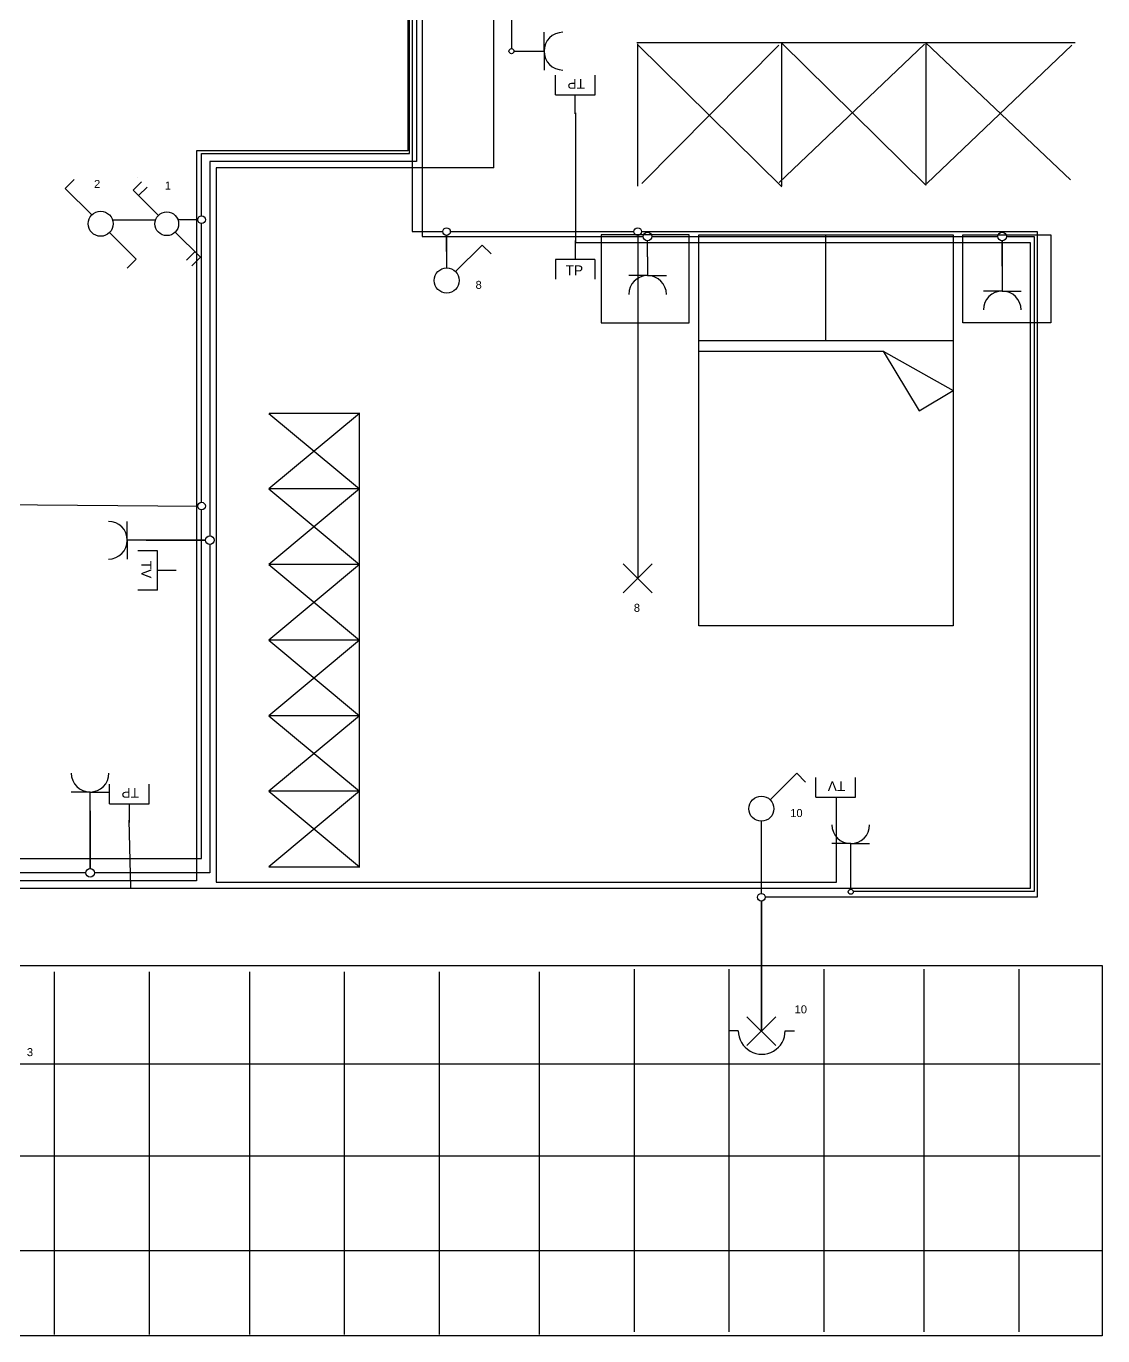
# Model space of a CAD drawing. Header units: millimetres. Extents: x 2744.1 to 2773.1, y 1487 to 1500.
# Drawn here: x 2759.8 to 2764.91, y 1487.02 to 1493.23 of the extents above; entities that cross this region are included whole.
import ezdxf
from ezdxf.lldxf.tags import DXFTag

# ---------------------------------------------------------------- set-up
doc = ezdxf.new("R2010")
doc.units = ezdxf.units.MM
doc.linetypes.add('DASHDOT', pattern=[25.4, 12.7, -6.35, 0, -6.35])
for name, color, linetype in [('Γραμμές RTV', 212, 'DIVIDE2'), ('Γραμμές Κουδουνιών-Κλειδαριάς', 190, 'Continuous'), ('Γραμμές Λευκών Συσκευών', 1, 'Continuous'), ('Γραμμές Παροχή', 11, 'Continuous'), ('Γραμμές Ρευματοδοτών', 3, 'Continuous'), ('Γραμμές Τηλεφώνου', 30, 'DASHDOT'), ('Γραμμές Φωτισμού', 5, 'Continuous'), ('ΕΠΙΠΛΑ', 254, 'Continuous'), ('συμβολα', 254, 'Continuous'), ('ΤΕΙΧΟΙ', 5, 'Continuous')]:
    doc.layers.add(name, color=color, linetype=linetype)
doc.styles.get("Standard").update_dxf_attribs({"font": 'arial.ttf'})
tags = doc.linetypes.add('DIVIDE2', pattern=[0.625, 0.25, -0.125, 0, -0.125, 0, -0.125]).pattern_tags.tags
tags[14:15] = [DXFTag(74, 4), DXFTag(75, 0), DXFTag(340, '0'), DXFTag(46, 1.0), DXFTag(50, 0.0), DXFTag(44, 0.0), DXFTag(45, 0.0)]
tags[12:13] = [DXFTag(74, 4), DXFTag(75, 0), DXFTag(340, '0'), DXFTag(46, 1.0), DXFTag(50, 0.0), DXFTag(44, 0.0), DXFTag(45, 0.0)]
tags[10:11] = [DXFTag(74, 4), DXFTag(75, 0), DXFTag(340, '0'), DXFTag(46, 1.0), DXFTag(50, 0.0), DXFTag(44, 0.0), DXFTag(45, 0.0)]
tags[8:9] = [DXFTag(74, 4), DXFTag(75, 0), DXFTag(340, '0'), DXFTag(46, 1.0), DXFTag(50, 0.0), DXFTag(44, 0.0), DXFTag(45, 0.0)]
tags[6:7] = [DXFTag(74, 4), DXFTag(75, 0), DXFTag(340, '0'), DXFTag(46, 1.0), DXFTag(50, 0.0), DXFTag(44, 0.0), DXFTag(45, 0.0)]
tags[4:5] = [DXFTag(74, 4), DXFTag(75, 0), DXFTag(340, '0'), DXFTag(46, 1.0), DXFTag(50, 0.0), DXFTag(44, 0.0), DXFTag(45, 0.0)]
pattern_1 = [(0, (0, 0), (0, 6.985), [5.08, -1.905]), (90, (0, 0), (-6.985, 4e-16), [5.08, -1.905])]

msp = doc.modelspace()

# ---------------------------------------------------------------- hatches: boundary and pattern name
at = {"layer": 'Γραμμές Κουδουνιών-Κλειδαριάς'}
h = msp.add_hatch(dxfattribs=at)
h.set_pattern_fill('ANGLE', color=256)
h.set_pattern_definition([(0, (1.843, -3.4164), (0, 6.985), [5.08, -1.905]), (90, (1.843, -3.4164), (-6.985, 4e-16), [5.08, -1.905])])
h.paths.add_polyline_path([(2760.662, 1490.7924, 1), (2760.6858, 1490.7924, 1)])
h = msp.add_hatch(dxfattribs=at)
h.set_pattern_fill('ANGLE', color=256)
h.set_pattern_definition([(0, (1.408, -3.8776), (0, 6.985), [5.08, -1.905]), (90, (1.408, -3.8776), (-6.985, 4e-16), [5.08, -1.905])])
h.paths.add_polyline_path([(2760, 1490.005, 1), (2760.01, 1490.005, 1)])
h = msp.add_hatch(dxfattribs=at)
h.set_pattern_fill('ANGLE', color=256)
h.set_pattern_definition([(0, (1.328, -4.4894), (0, 6.985), [5.08, -1.905]), (90, (1.328, -4.4894), (-6.985, 4e-16), [5.08, -1.905])])
h.paths.add_polyline_path([(2760.1183, 1489.2149, 1), (2760.0945, 1489.2149, 1)])
at = {"layer": 'Γραμμές Λευκών Συσκευών'}
h = msp.add_hatch(dxfattribs=at)
h.set_pattern_fill('ANGLE', color=3)
h.set_pattern_definition(pattern_1)
h.paths.add_polyline_path([(2762.0922, 1493.1112, 1), (2762.116, 1493.1112, 1)])
h.paths.add_polyline_path([(2762.0914, 1493.9987, 0.1211), (2762.0928, 1493.9932, -0.006372), (2762.1102, 1493.9891, 0.240359), (2762.1151, 1493.9987, 1)])
h.paths.add_polyline_path([(2762.0928, 1493.9932, 0.457412), (2762.1102, 1493.9891, 0.006372)])
h.paths.add_polyline_path([(2762.0922, 1495.7446, 1), (2762.116, 1495.7446, 1)])
h.paths.add_polyline_path([(2763.7046, 1496.8657, 1), (2763.7283, 1496.8657, 1)])
h = msp.add_hatch(dxfattribs=at)
h.set_pattern_fill('ANGLE', color=3)
h.set_pattern_definition(pattern_1)
h.paths.add_polyline_path([(2760.0863, 1489.2149, 1), (2760.1265, 1489.2149, 1)])
h.paths.add_polyline_path([(2760.6538, 1490.7924, 1), (2760.694, 1490.7924, 1)])
h.paths.add_polyline_path([(2763.7007, 1489.1253, 1), (2763.7244, 1489.1253, 1)])
h.paths.add_polyline_path([(2764.4487, 1492.2404), (2764.4116, 1492.2404, 0.09854), (2764.41, 1492.2327, 1), (2764.4502, 1492.2327, 0.09854)])
h.paths.add_polyline_path([(2764.4116, 1492.2404), (2764.4487, 1492.2404, 0.66804)])
h = msp.add_hatch(dxfattribs=at)
h.set_pattern_fill('ANGLE', color=3)
h.set_pattern_definition(pattern_1)
h.paths.add_polyline_path([(2762.7692, 1492.2327, 0.09854), (2762.7677, 1492.2404), (2762.7306, 1492.2404, 0.09854), (2762.7291, 1492.2327, 1)])
h.paths.add_polyline_path([(2762.7306, 1492.2404), (2762.7677, 1492.2404, 0.66804)])
at = {"layer": 'Γραμμές Ρευματοδοτών'}
h = msp.add_hatch(dxfattribs=at)
h.set_pattern_fill('ANGLE', color=256)
h.set_pattern_definition([(0, (0.59, -1.2695), (0, 6.985), [5.08, -1.905]), (90, (0.59, -1.2695), (-6.985, 4e-16), [5.08, -1.905])])
h.paths.add_polyline_path([(2760.653, 1492.3122, 1), (2760.617, 1492.3122, 1)])
h = msp.add_hatch(dxfattribs=at)
h.set_pattern_fill('ANGLE', color=256)
h.set_pattern_definition([(0, (1.897, -1.808), (0, 6.985), [5.08, -1.905]), (90, (1.897, -1.808), (-6.985, 4e-16), [5.08, -1.905])])
h.paths.add_polyline_path([(2761.7781, 1492.2556, 1), (2761.8141, 1492.2556, 1)])
h = msp.add_hatch(dxfattribs=at)
h.set_pattern_fill('ANGLE', color=256)
h.set_pattern_definition([(0, (2.5795, -2.053), (0, 6.985), [5.08, -1.905]), (90, (2.5795, -2.053), (-6.985, 4e-16), [5.08, -1.905])])
h.paths.add_polyline_path([(2762.6846, 1492.2556, 1), (2762.7205, 1492.2556, 1)])
h = msp.add_hatch(dxfattribs=at)
h.set_pattern_fill('ANGLE', color=256)
h.set_pattern_definition([(0, (0.753, -2.98), (0, 6.985), [5.08, -1.905]), (90, (0.753, -2.98), (-6.985, 4e-16), [5.08, -1.905])])
h.paths.add_polyline_path([(2760.653, 1490.9541, 1), (2760.617, 1490.9541, 1)])
h = msp.add_hatch(dxfattribs=at)
h.set_pattern_fill('ANGLE', color=256)
h.set_pattern_definition([(0, (0.8004, -3.016), (0, 6.985), [5.08, -1.905]), (90, (0.8004, -3.016), (-6.985, 4e-16), [5.08, -1.905])])
h.paths.add_polyline_path([(2760.63, 1490.9541, 1), (2760.64, 1490.9541, 1)])
h = msp.add_hatch(dxfattribs=at)
h.set_pattern_fill('ANGLE', color=256)
h.set_pattern_definition([(0, (0.672, -3.492), (0, 6.985), [5.08, -1.905]), (90, (0.672, -3.492), (-6.985, 4e-16), [5.08, -1.905])])
h.paths.add_polyline_path([(2760.662, 1490.7924, 1), (2760.6858, 1490.7924, 1)])
h = msp.add_hatch(dxfattribs=at)
h.set_pattern_fill('ANGLE', color=256)
h.set_pattern_definition([(0, (0.2374, -3.9535), (0, 6.985), [5.08, -1.905]), (90, (0.2374, -3.9535), (-6.985, 4e-16), [5.08, -1.905])])
h.paths.add_polyline_path([(2760.01, 1490.005, 1), (2760, 1490.005, 1)])
h = msp.add_hatch(dxfattribs=at)
h.set_pattern_fill('ANGLE', color=256)
h.set_pattern_definition([(0, (0.157, -4.565), (0, 6.985), [5.08, -1.905]), (90, (0.157, -4.565), (-6.985, 4e-16), [5.08, -1.905])])
h.paths.add_polyline_path([(2760.1183, 1489.2149, 1), (2760.0945, 1489.2149, 1)])
h = msp.add_hatch(dxfattribs=at)
h.set_pattern_fill('ANGLE', color=256)
h.set_pattern_definition([(0, (4.319, -4.662), (0, 6.985), [5.08, -1.905]), (90, (4.319, -4.662), (-6.985, 4e-16), [5.08, -1.905])])
h.paths.add_polyline_path([(2763.3066, 1489.0995, 1), (2763.2707, 1489.0995, 1)])
at = {"layer": 'Γραμμές Τηλεφώνου'}
h = msp.add_hatch(dxfattribs=at)
h.set_pattern_fill('ANGLE', color=5)
h.set_pattern_definition(pattern_1)
h.paths.add_polyline_path([(2761.7781, 1492.2556, 1), (2761.8141, 1492.2556, 1)])
h = msp.add_hatch(dxfattribs=at)
h.set_pattern_fill('ANGLE', color=5)
h.set_pattern_definition(pattern_1)
h.paths.add_polyline_path([(2762.6846, 1492.2556, 0.258876), (2762.693, 1492.2404), (2762.7121, 1492.2404, 0.258876), (2762.7205, 1492.2556, 1)])
h = msp.add_hatch(dxfattribs=at)
h.set_pattern_fill('ANGLE', color=5)
h.set_pattern_definition(pattern_1)
h.paths.add_polyline_path([(2760.653, 1490.9541, 1), (2760.617, 1490.9541, 1)])
h = msp.add_hatch(dxfattribs=at)
h.set_pattern_fill('ANGLE', color=5)
h.set_pattern_definition(pattern_1)
h.paths.add_polyline_path([(2763.2707, 1489.0995, 1), (2763.3066, 1489.0995, 1)])
at = {"layer": 'Γραμμές Φωτισμού'}
h = msp.add_hatch(dxfattribs=at)
h.set_pattern_fill('ANGLE', color=256)
h.set_pattern_definition([(0, (0.587, -1.231), (0, 6.985), [5.08, -1.905]), (90, (0.587, -1.231), (-6.985, 4e-16), [5.08, -1.905])])
h.paths.add_polyline_path([(2760.653, 1492.3122, 1), (2760.617, 1492.3122, 1)])
h = msp.add_hatch(dxfattribs=at)
h.set_pattern_fill('ANGLE', color=256)
h.set_pattern_definition([(0, (1.894, -1.77), (0, 6.985), [5.08, -1.905]), (90, (1.894, -1.77), (-6.985, 4e-16), [5.08, -1.905])])
h.paths.add_polyline_path([(2761.7781, 1492.2556, 1), (2761.8141, 1492.2556, 1)])
h = msp.add_hatch(dxfattribs=at)
h.set_pattern_fill('ANGLE', color=256)
h.set_pattern_definition([(0, (2.577, -2.015), (0, 6.985), [5.08, -1.905]), (90, (2.577, -2.015), (-6.985, 4e-16), [5.08, -1.905])])
h.paths.add_polyline_path([(2762.6846, 1492.2556, 1), (2762.7205, 1492.2556, 1)])
h = msp.add_hatch(dxfattribs=at)
h.set_pattern_fill('ANGLE', color=256)
h.set_pattern_definition([(0, (0.7506, -2.9414), (0, 6.985), [5.08, -1.905]), (90, (0.7506, -2.9414), (-6.985, 4e-16), [5.08, -1.905])])
h.paths.add_polyline_path([(2760.653, 1490.9541, 1), (2760.617, 1490.9541, 1)])
h = msp.add_hatch(dxfattribs=at)
h.set_pattern_fill('ANGLE', color=256)
h.set_pattern_definition([(0, (0.771, -2.978), (0, 6.985), [5.08, -1.905]), (90, (0.771, -2.978), (-6.985, 4e-16), [5.08, -1.905])])
h.paths.add_polyline_path([(2760.63, 1490.9541, 1), (2760.64, 1490.9541, 1)])
h = msp.add_hatch(dxfattribs=at)
h.set_pattern_fill('ANGLE', color=256)
h.set_pattern_definition([(0, (4.3164, -4.623), (0, 6.985), [5.08, -1.905]), (90, (4.3164, -4.623), (-6.985, 4e-16), [5.08, -1.905])])
h.paths.add_polyline_path([(2763.3066, 1489.0995, 1), (2763.2707, 1489.0995, 1)])

# ---------------------------------------------------------------- linework, layer by layer
at = {"layer": 'Γραμμές RTV'}
for p, q in [((2762.0203, 1492.5577), (2762.0203, 1495.5174)), ((2762.0203, 1492.5577), (2760.7036, 1492.5577)), ((2760.704, 1492.5577), (2760.704, 1489.1706)), ((2760.4252, 1490.7424), (2760.3319, 1490.7424)), ((2760.4252, 1490.5558), (2760.4252, 1490.7424)), ((2760.5146, 1490.6491), (2760.4252, 1490.6491)), ((2760.3785, 1490.5558), (2760.3319, 1490.5558)), ((2760.4252, 1490.5558), (2760.3785, 1490.5558)), ((2763.5478, 1489.6211), (2763.5478, 1489.6678)), ((2763.5478, 1489.5745), (2763.5478, 1489.6211)), ((2763.7344, 1489.5745), (2763.7344, 1489.6678)), ((2763.5478, 1489.5745), (2763.7344, 1489.5745)), ((2763.6457, 1489.1706), (2763.6457, 1489.5746)), ((2760.704, 1489.1706), (2763.6457, 1489.1706))]:
    msp.add_line(p, q, dxfattribs=at)
at = {"layer": 'Γραμμές Παροχή'}
for p, q in [((2761.6133, 1493.8839, 0.0055), (2761.6133, 1492.6391, 0.0055)), ((2761.6133, 1492.6391, 0.0055), (2760.6105, 1492.6391, 0.0055)), ((2760.6105, 1492.6391, 0.0055), (2760.6105, 1489.1768, 0.0055)), ((2760.6105, 1489.1768, 0.0055), (2754.1924, 1489.1768, 0.0055))]:
    msp.add_line(p, q, dxfattribs=at)
at = {"layer": 'Γραμμές Ρευματοδοτών'}
for p, q in [((2761.6539, 1493.9606), (2761.6539, 1492.5879)), ((2761.6807, 1493.9806), (2761.6807, 1492.2327)), ((2762.1041, 1493.9869), (2762.1041, 1493.123)), ((2762.2583, 1493.1112), (2762.2583, 1493.2006)), ((2762.116, 1493.1112), (2762.2583, 1493.1112)), ((2762.2583, 1493.1112), (2762.2583, 1493.0217)), ((2761.6539, 1492.5879), (2760.6739, 1492.5879)), ((2760.6739, 1492.5879), (2760.6739, 1490.8125)), ((2761.6807, 1492.2327), (2762.7291, 1492.2327)), ((2762.7692, 1492.2327), (2764.41, 1492.2327)), ((2764.4502, 1492.2327), (2764.5822, 1492.2327)), ((2764.5822, 1492.2327), (2764.5822, 1489.126)), ((2762.7492, 1492.1368), (2762.7492, 1492.2126)), ((2764.4301, 1492.2126), (2764.4301, 1492.0923)), ((2764.4301, 1492.0923), (2764.4301, 1492.2126)), ((2762.7492, 1492.1368), (2762.7492, 1492.0473)), ((2762.7492, 1492.0473), (2762.6598, 1492.0473)), ((2762.7492, 1492.0473), (2762.8387, 1492.0473)), ((2764.4301, 1492.0923), (2764.4308, 1491.9738)), ((2764.4308, 1491.9738), (2764.3414, 1491.9738)), ((2764.4308, 1491.9738), (2764.5203, 1491.9738)), ((2760.2827, 1490.7924), (2760.2827, 1490.8818)), ((2760.3721, 1490.7924), (2760.2827, 1490.7924)), ((2760.2827, 1490.7924), (2760.2827, 1490.703)), ((2760.6538, 1490.7924), (2760.3721, 1490.7924)), ((2760.3721, 1490.7924), (2760.6538, 1490.7924)), ((2760.6739, 1490.7723), (2760.6739, 1489.2149)), ((2760.1064, 1489.5985), (2760.017, 1489.5985)), ((2760.1064, 1489.5091), (2760.1064, 1489.5985)), ((2760.1064, 1489.5985), (2760.1958, 1489.5985)), ((2760.1064, 1489.235), (2760.1064, 1489.5091)), ((2760.1064, 1489.5091), (2760.1064, 1489.235)), ((2763.7125, 1489.3536), (2763.6231, 1489.3536)), ((2763.7125, 1489.2642), (2763.7125, 1489.3536)), ((2763.7125, 1489.3536), (2763.802, 1489.3536)), ((2763.7125, 1489.1371), (2763.7125, 1489.2642)), ((2760.0863, 1489.2149), (2755.7618, 1489.2149)), ((2760.6739, 1489.2149), (2760.1265, 1489.2149)), ((2764.5822, 1489.126), (2763.7244, 1489.126))]:
    msp.add_line(p, q, dxfattribs=at)
for centre, radius in [((2762.1041, 1493.1112), 0.0119), ((2762.7492, 1492.2327), 0.0201), ((2764.4301, 1492.2327), 0.0201), ((2760.6739, 1490.7924), 0.0201), ((2760.1064, 1489.2149), 0.0201), ((2763.7125, 1489.1253), 0.0119)]:
    msp.add_circle(centre, radius, dxfattribs=at)
for centre, start, end in [((2762.3477, 1493.1112), 90, 270), ((2762.7492, 1491.9579), 0, 180), ((2764.4308, 1491.8844), 0, 180), ((2760.1932, 1490.7924), 270, 90), ((2760.1064, 1489.6879), 180, 360), ((2763.7125, 1489.443), 180, 0)]:
    msp.add_arc(centre, 0.0894, start, end, dxfattribs=at)
at = {"layer": 'Γραμμές Τηλεφώνου'}
for p, q in [((2762.3135, 1492.9508), (2762.3135, 1492.9975)), ((2762.5001, 1492.9042), (2762.5001, 1492.9975)), ((2762.3135, 1492.9042), (2762.3135, 1492.9508)), ((2762.3135, 1492.9042), (2762.5001, 1492.9042)), ((2762.4068, 1492.8147), (2762.4068, 1492.9042)), ((2762.4076, 1492.8191), (2762.4076, 1492.2044)), ((2762.4064, 1492.2133), (2762.4064, 1492.1238)), ((2762.4076, 1492.2044), (2764.5635, 1492.2044)), ((2764.5635, 1492.2044), (2764.5635, 1489.1406)), ((2762.3131, 1492.1238), (2762.3131, 1492.0305)), ((2762.4997, 1492.1238), (2762.3131, 1492.1238)), ((2762.4997, 1492.1238), (2762.4997, 1492.0772)), ((2762.4997, 1492.0772), (2762.4997, 1492.0305)), ((2760.1991, 1489.5894), (2760.1991, 1489.636)), ((2760.3857, 1489.5427), (2760.3857, 1489.636)), ((2760.1991, 1489.5427), (2760.1991, 1489.5894)), ((2760.1991, 1489.5427), (2760.3857, 1489.5427)), ((2760.2924, 1489.4533), (2760.2924, 1489.5427)), ((2760.2987, 1489.1439), (2760.2919, 1489.4646)), ((2754.1552, 1489.1418), (2764.5635, 1489.1418))]:
    msp.add_line(p, q, dxfattribs=at)
at = {"layer": 'Γραμμές Φωτισμού'}
for p, q in [((2761.6204, 1492.6254), (2761.6204, 1493.9137)), ((2761.634, 1493.9003), (2761.634, 1492.2556)), ((2760.635, 1492.6254), (2761.6204, 1492.6254)), ((2760.635, 1492.3302), (2760.635, 1492.6254)), ((2760.0303, 1492.5027), (2759.9883, 1492.4608)), ((2760.3506, 1492.4916), (2760.3108, 1492.4518)), ((2759.9883, 1492.4608), (2760.1143, 1492.3348)), ((2760.3108, 1492.4518), (2760.4301, 1492.3325)), ((2760.3762, 1492.466), (2760.3363, 1492.4263)), ((2760.4163, 1492.31), (2760.2133, 1492.3094)), ((2760.617, 1492.3122), (2760.5231, 1492.3111)), ((2760.635, 1490.9721), (2760.635, 1492.2942)), ((2760.1983, 1492.2508), (2760.3243, 1492.1247)), ((2760.5096, 1492.253), (2760.629, 1492.1337)), ((2761.634, 1492.2556), (2761.7781, 1492.2556)), ((2761.7961, 1492.2376), (2761.7961, 1492.1073)), ((2761.7971, 1492.0832), (2761.7961, 1492.2376)), ((2761.8141, 1492.2556), (2762.6846, 1492.2556)), ((2762.7025, 1492.2376), (2762.7025, 1490.6111)), ((2762.7205, 1492.2556), (2764.5956, 1492.2556)), ((2764.5956, 1492.2556), (2764.5956, 1489.0995)), ((2760.6034, 1492.1592), (2760.5636, 1492.1195)), ((2761.8391, 1492.0658), (2761.9651, 1492.1918)), ((2761.9651, 1492.1918), (2762.0071, 1492.1497)), ((2760.3243, 1492.1247), (2760.2822, 1492.0828)), ((2760.629, 1492.1337), (2760.5891, 1492.094)), ((2758.5965, 1490.97), (2760.617, 1490.9542)), ((2760.635, 1489.2828), (2760.635, 1490.9361)), ((2763.3307, 1489.5614), (2763.4567, 1489.6874)), ((2763.4567, 1489.6874), (2763.4986, 1489.6454)), ((2763.2887, 1489.1175), (2763.2887, 1489.46)), ((2757.3635, 1489.2828), (2760.635, 1489.2828)), ((2763.2887, 1489.0815), (2763.2887, 1488.4645)), ((2763.2887, 1488.4645), (2763.2887, 1489.0815)), ((2764.5956, 1489.0995), (2763.3066, 1489.0995)), ((2763.3572, 1488.3959), (2763.2201, 1488.5331)), ((2763.2201, 1488.3959), (2763.3572, 1488.5331)), ((2763.1794, 1488.4664), (2763.135, 1488.4664)), ((2763.4017, 1488.4664), (2763.4462, 1488.4664))]:
    msp.add_line(p, q, dxfattribs=at)
at = {"layer": 'Γραμμές Φωτισμού', "ltscale": 0.3}
msp.add_line((2760.3307, 1492.514), (2760.3307, 1492.514), dxfattribs=at)
at = {"layer": 'Γραμμές Φωτισμού'}
for centre, radius in [((2760.1563, 1492.2928), 0.0594), ((2760.4699, 1492.2928), 0.0562), ((2760.635, 1492.3122), 0.018), ((2761.7961, 1492.2556), 0.018), ((2762.7025, 1492.2556), 0.018), ((2761.7971, 1492.0237), 0.0594), ((2760.635, 1490.9541), 0.018), ((2763.2887, 1489.5194), 0.0594), ((2763.2887, 1489.0995), 0.018)]:
    msp.add_circle(centre, radius, dxfattribs=at)
msp.add_arc((2763.2906, 1488.4664), 0.1111, 179.99999, 0.00001, dxfattribs=at)
at = {"layer": 'ΕΠΙΠΛΑ', "ltscale": 0.3}
for p, q in [((2764.7761, 1493.1511, 1.5586), (2762.6983, 1493.1511, 1.5586)), ((2762.7008, 1493.1429, 1.5586), (2763.3863, 1492.4672, 1.5586)), ((2762.7009, 1493.1452, 1.5586), (2762.7009, 1492.4704, 1.5586)), ((2763.3716, 1493.1399, 1.5586), (2762.7222, 1492.4843, 1.5586)), ((2764.0618, 1493.1441, 1.5586), (2763.3738, 1492.4886, 1.5586)), ((2763.3837, 1493.1511, 1.5586), (2763.3837, 1492.4729, 1.5586)), ((2763.3837, 1493.1511, 1.5586), (2764.0692, 1492.4755, 1.5586)), ((2764.0692, 1493.1511, 1.5586), (2764.0692, 1492.4755, 1.5586)), ((2764.0692, 1493.1511, 1.5586), (2764.7547, 1492.5017, 1.5586)), ((2764.7605, 1493.1399, 1.5586), (2764.0725, 1492.4843, 1.5586)), ((2761.3839, 1491.3939, 1.0322), (2760.9538, 1491.0355, 1.0322)), ((2760.9538, 1491.3939, 1.0322), (2761.3839, 1491.0355, 1.0322)), ((2761.3848, 1491.3934, 1.0322), (2760.9547, 1491.3934, 1.0322)), ((2761.3839, 1489.2435, 1.0322), (2761.3839, 1491.3939, 1.0322)), ((2761.3839, 1491.0355, 1.0322), (2760.9538, 1491.0355, 1.0322)), ((2761.3839, 1491.0355, 1.0322), (2760.9538, 1490.6771, 1.0322)), ((2760.9538, 1491.0355, 1.0322), (2761.3839, 1490.6771, 1.0322)), ((2761.3839, 1490.6771, 1.0322), (2760.9538, 1490.6771, 1.0322)), ((2761.3839, 1490.6771, 1.0322), (2760.9538, 1490.3187, 1.0322)), ((2760.9538, 1490.6771, 1.0322), (2761.3839, 1490.3187, 1.0322)), ((2761.3839, 1490.3187, 1.0322), (2760.9538, 1490.3187, 1.0322)), ((2761.3839, 1490.3187, 1.0322), (2760.9538, 1489.9603, 1.0322)), ((2760.9538, 1490.3187, 1.0322), (2761.3839, 1489.9603, 1.0322)), ((2761.3839, 1489.9603, 1.0322), (2760.9538, 1489.9603, 1.0322)), ((2761.3839, 1489.9603, 1.0322), (2760.9538, 1489.6019, 1.0322)), ((2760.9538, 1489.9603, 1.0322), (2761.3839, 1489.6019, 1.0322)), ((2761.3839, 1489.6019, 1.0322), (2760.9538, 1489.6019, 1.0322)), ((2761.3839, 1489.6019, 1.0322), (2760.9538, 1489.2435, 1.0322)), ((2760.9538, 1489.6019, 1.0322), (2761.3839, 1489.2435, 1.0322)), ((2761.3844, 1489.2423, 1.0322), (2760.9543, 1489.2423, 1.0322)), ((2759.9366, 1488.7452), (2759.9366, 1487.0262)), ((2760.3862, 1488.7452), (2760.3862, 1487.0262)), ((2760.8614, 1488.7452), (2760.8614, 1487.0262)), ((2761.311, 1488.7452), (2761.311, 1487.0262)), ((2761.7606, 1488.7452), (2761.7606, 1487.0262)), ((2762.2358, 1488.7452), (2762.2358, 1487.0262)), ((2762.6854, 1488.758), (2762.6854, 1487.039)), ((2763.135, 1488.758), (2763.135, 1487.039)), ((2763.5845, 1488.758), (2763.5845, 1487.039)), ((2764.0598, 1488.758), (2764.0598, 1487.039)), ((2764.5094, 1488.758), (2764.5094, 1487.039)), ((2754.0023, 1488.309), (2764.8947, 1488.309)), ((2754.0023, 1487.8729), (2764.8947, 1487.8729)), ((2754.0152, 1487.4239), (2764.9075, 1487.4239))]:
    msp.add_line(p, q, dxfattribs=at)
at = {"layer": 'ΕΠΙΠΛΑ'}
for p, q in [((2762.5294, 1492.2404), (2762.5294, 1491.8233)), ((2762.9465, 1492.2404), (2762.5294, 1492.2404)), ((2762.9465, 1491.8233), (2762.9465, 1492.2404)), ((2762.9928, 1492.2404), (2764.1975, 1492.2404)), ((2762.9928, 1490.3869), (2762.9928, 1492.2404)), ((2763.5952, 1491.7395), (2763.5952, 1492.2404)), ((2764.1975, 1492.2404), (2764.1975, 1490.3869)), ((2764.2439, 1492.2404), (2764.6609, 1492.2404)), ((2764.2439, 1491.8233), (2764.2439, 1492.2404)), ((2764.6609, 1492.2404), (2764.6609, 1491.8233)), ((2762.5294, 1491.8233), (2762.9465, 1491.8233)), ((2764.6609, 1491.8233), (2764.2439, 1491.8233)), ((2762.9928, 1491.7395), (2764.1975, 1491.7395)), ((2762.9928, 1491.6894), (2763.8662, 1491.6894)), ((2763.8662, 1491.6894), (2764.1975, 1491.5025)), ((2763.8662, 1491.6894), (2764.0375, 1491.4059)), ((2764.0375, 1491.4059), (2764.1975, 1491.5025)), ((2764.1975, 1490.3869), (2762.9928, 1490.3869))]:
    msp.add_line(p, q, dxfattribs=at)
at = {"layer": 'ΕΠΙΠΛΑ', "ltscale": 0.3}
msp.add_lwpolyline([(2753.9946, 1488.7763), (2764.9044, 1488.7763), (2764.9044, 1487.02), (2753.9946, 1487.02)], close=True, dxfattribs=at)
at = {"layer": 'ΤΕΙΧΟΙ'}
for p, q in [((2762.634, 1490.6797), (2762.7711, 1490.5426)), ((2762.7711, 1490.6797), (2762.634, 1490.5426))]:
    msp.add_line(p, q, dxfattribs=at)

# ---------------------------------------------------------------- texts
at = {"layer": 'Γραμμές RTV'}
for rotation, p in [(270, (2760.35, 1490.6949)), (180, (2763.6868, 1489.6496))]:
    msp.add_text('TV', height=0.04665, rotation=rotation, dxfattribs=at).set_placement(p)
at = {"layer": 'Γραμμές Τηλεφώνου'}
for p in [(2762.4526, 1492.9793), (2760.3382, 1489.6178)]:
    msp.add_text('TP', height=0.04665, rotation=180, dxfattribs=at).set_placement(p)
msp.add_text('TP', height=0.04665, dxfattribs=at).set_placement((2762.3606, 1492.0487))
at = {"layer": 'συμβολα', "width": 0.294823, "attachment_point": 1}
for s, insert, char_height in [('2', (2760.125, 1492.5005), 0.0379), ('1', (2760.4604, 1492.4926), 0.0379), ('8', (2761.9338, 1492.022), 0.0379), ('8', (2762.6841, 1490.4908), 0.0379), ('10', (2763.4254, 1489.5177), 0.03794), ('10', (2763.4462, 1488.587), 0.03794), ('3', (2759.8065, 1488.3841), 0.0379)]:
    msp.add_mtext(s, dxfattribs=dict(at, insert=insert, char_height=char_height))

doc.saveas('drawing.dxf')
